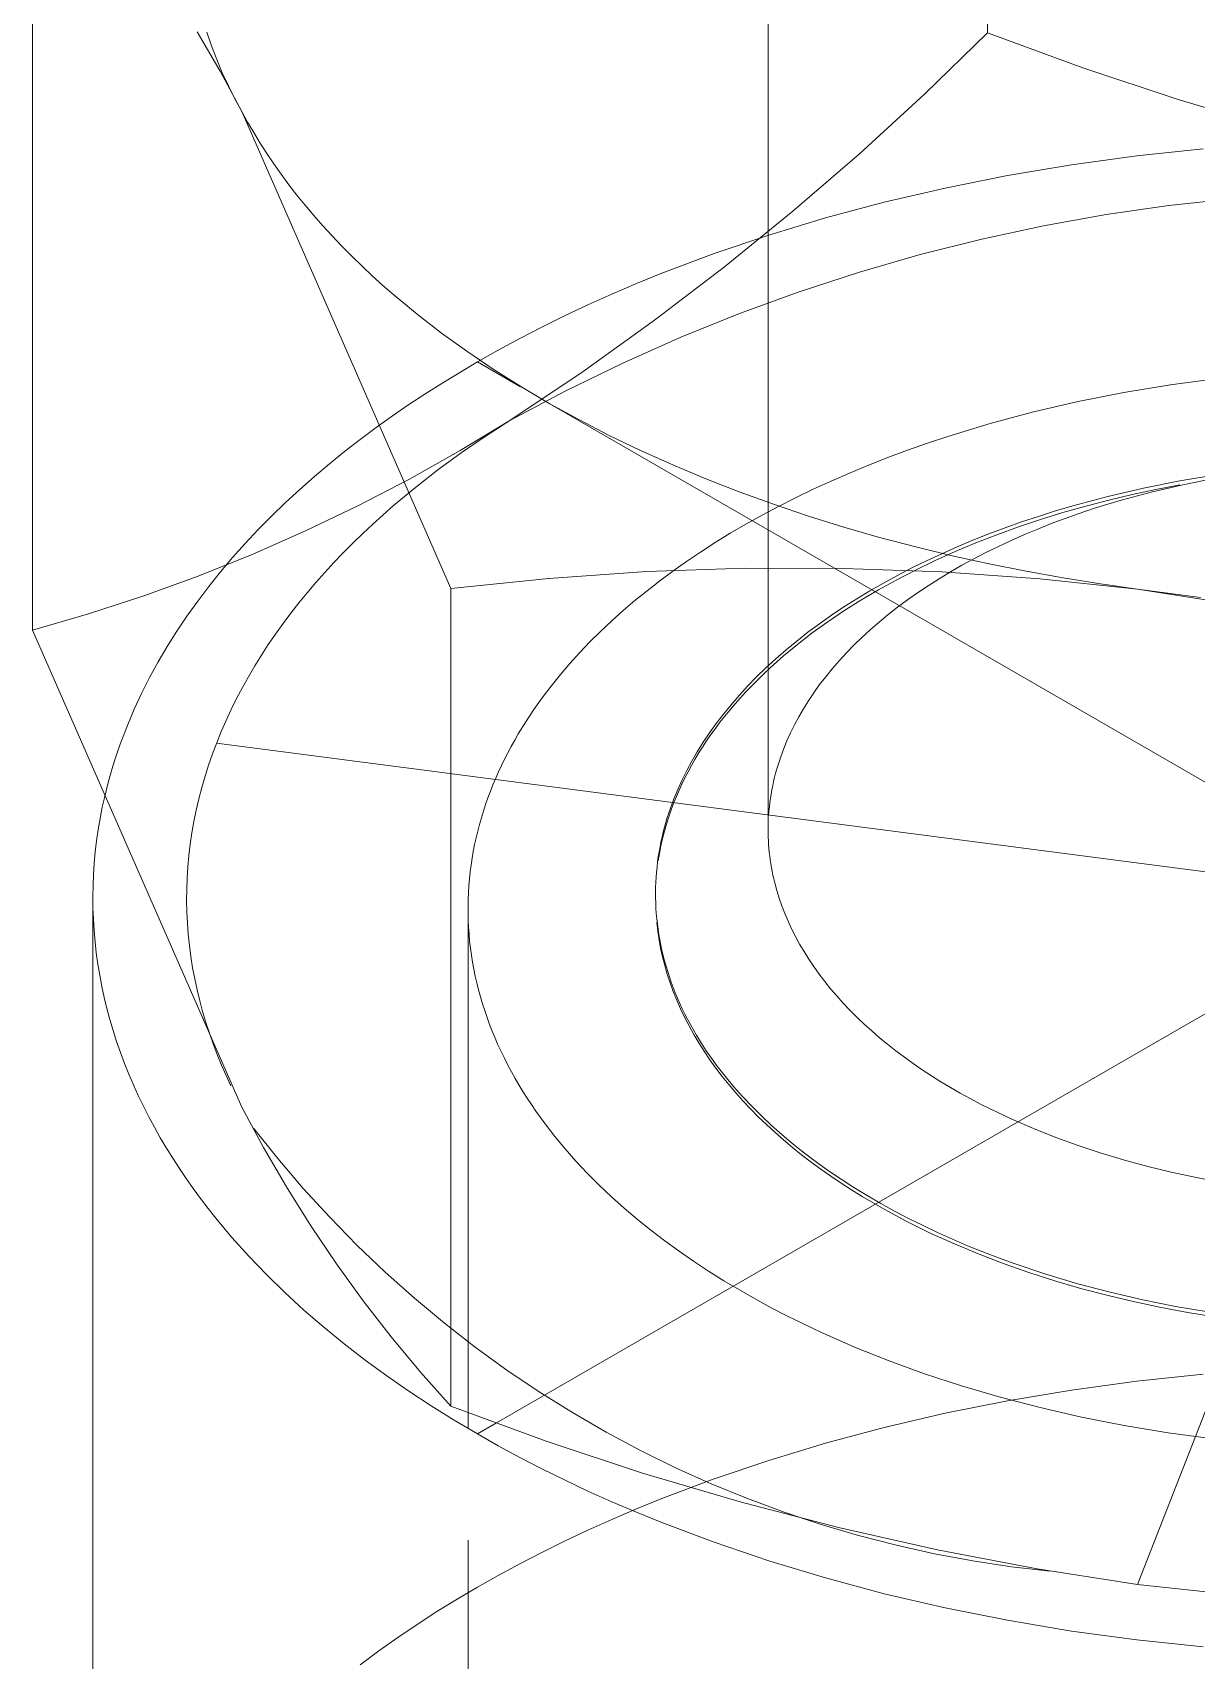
# Model space of a CAD drawing. Header units: millimetres. Extents: x -111 to 4919, y -143 to 3304.
# Drawn here: x 4689.96 to 4696.17, y 1535.15 to 1543.83 of the extents above; entities that cross this region are included whole.
import ezdxf

# ---------------------------------------------------------------- set-up
doc = ezdxf.new("R2010")
doc.units = ezdxf.units.MM
doc.linetypes.add('HIDDEN', pattern=[1.905, 1.27, -0.635])
doc.layers.add('ZANO_R', color=7, linetype='Continuous', lineweight=0)
doc.layers.add('ZANO_R_przerywana', color=7, linetype='HIDDEN', lineweight=0)

msp = doc.modelspace()

# ---------------------------------------------------------------- linework, layer by layer
at = {"layer": 'ZANO_R'}
for p, q in [((4695.0561, 1543.8286), (4695.0561, 1548.1878)), ((4693.8866, 1539.5808), (4693.8866, 1547.8549)), ((4689.965, 1545.0038), (4689.965, 1540.6446)), ((4690.8418, 1543.8347), (4690.9645, 1543.6238)), ((4690.9196, 1543.7591), (4690.8947, 1543.8321)), ((4694.7201, 1543.5011), (4695.0561, 1543.8286)), ((4695.5643, 1543.6419), (4695.0561, 1543.8286)), ((4690.9469, 1543.687), (4690.9196, 1543.7591)), ((4690.9766, 1543.6158), (4690.9469, 1543.687)), ((4690.9645, 1543.6238), (4691.0802, 1543.409)), ((4691.0088, 1543.5457), (4690.9766, 1543.6158)), ((4696.0784, 1543.4719), (4695.5643, 1543.6419)), ((4691.0433, 1543.4768), (4691.0088, 1543.5457)), ((4691.0802, 1543.409), (4691.0433, 1543.4768)), ((4694.3743, 1543.184), (4694.7201, 1543.5011)), ((4696.5978, 1543.3188), (4696.0784, 1543.4719)), ((4691.0802, 1543.409), (4692.1954, 1540.8662)), ((4691.1112, 1543.3531), (4691.0802, 1543.409)), ((4691.1439, 1543.2972), (4691.1112, 1543.3531)), ((4691.1782, 1543.2413), (4691.1439, 1543.2972)), ((4691.2141, 1543.1856), (4691.1782, 1543.2413)), ((4691.2518, 1543.1301), (4691.2141, 1543.1856)), ((4694.0191, 1542.8774), (4694.3743, 1543.184)), ((4695.8522, 1543.1727), (4696.2058, 1543.21)), ((4691.2911, 1543.0746), (4691.2518, 1543.1301)), ((4695.1632, 1543.0681), (4695.5042, 1543.1253)), ((4695.5042, 1543.1253), (4695.8522, 1543.1727)), ((4691.3321, 1543.0194), (4691.2911, 1543.0746)), ((4691.3747, 1542.9643), (4691.3321, 1543.0194)), ((4694.5063, 1542.9261), (4694.8302, 1543.0015)), ((4694.8302, 1543.0015), (4695.1632, 1543.0681)), ((4691.4191, 1542.9095), (4691.3747, 1542.9643)), ((4694.1926, 1542.8423), (4694.5063, 1542.9261)), ((4696.0227, 1542.9085), (4696.3585, 1542.9452)), ((4691.4651, 1542.8549), (4691.4191, 1542.9095)), ((4691.5127, 1542.8006), (4691.4651, 1542.8549)), ((4693.6548, 1542.5817), (4694.0191, 1542.8774)), ((4693.8898, 1542.7508), (4694.1926, 1542.8423)), ((4695.3558, 1542.8005), (4695.6883, 1542.8602)), ((4695.6883, 1542.8602), (4696.0227, 1542.9085)), ((4695.8562, 1535.5563), (4698.7169, 1542.8778)), ((4691.5621, 1542.7466), (4691.5127, 1542.8006)), ((4691.613, 1542.693), (4691.5621, 1542.7466)), ((4693.5988, 1542.6522), (4693.8898, 1542.7508)), ((4695.0255, 1542.7293), (4695.3558, 1542.8005)), ((4691.6657, 1542.6396), (4691.613, 1542.693)), ((4694.6979, 1542.6468), (4695.0255, 1542.7293)), ((4691.7199, 1542.5867), (4691.6657, 1542.6396)), ((4691.7758, 1542.5341), (4691.7199, 1542.5867)), ((4693.2817, 1542.2972), (4693.6548, 1542.5817)), ((4693.3201, 1542.5471), (4693.5988, 1542.6522)), ((4694.3733, 1542.5532), (4694.6979, 1542.6468)), ((4691.8334, 1542.482), (4691.7758, 1542.5341)), ((4691.8925, 1542.4303), (4691.8334, 1542.482)), ((4693.0542, 1542.4361), (4693.1855, 1542.4923)), ((4693.1855, 1542.4923), (4693.3201, 1542.5471)), ((4694.0521, 1542.4484), (4694.3733, 1542.5532)), ((4692.0155, 1542.3284), (4691.8925, 1542.4303)), ((4692.9262, 1542.3787), (4693.0542, 1542.4361)), ((4693.7347, 1542.3326), (4694.0521, 1542.4484)), ((4692.1447, 1542.2286), (4692.0155, 1542.3284)), ((4692.6803, 1542.2602), (4692.8016, 1542.32)), ((4692.8016, 1542.32), (4692.9262, 1542.3787)), ((4693.4215, 1542.206), (4693.7347, 1542.3326)), ((4692.2799, 1542.131), (4692.1447, 1542.2286)), ((4692.5624, 1542.1993), (4692.6803, 1542.2602)), ((4692.9001, 1542.0241), (4693.2817, 1542.2972)), ((4692.3368, 1542.0748), (4692.4479, 1542.1375)), ((4692.4479, 1542.1375), (4692.5624, 1542.1993)), ((4693.1128, 1542.0687), (4693.4215, 1542.206)), ((4692.1519, 1541.9639), (4692.3368, 1542.0748)), ((4692.421, 1542.0359), (4692.2799, 1542.131)), ((4692.3368, 1542.0748), (4692.567, 1541.9419)), ((4692.809, 1541.9208), (4693.1128, 1542.0687)), ((4692.0612, 1541.9063), (4692.1519, 1541.9639)), ((4692.5678, 1541.9433), (4692.421, 1542.0359)), ((4692.5105, 1541.7626), (4692.9001, 1542.0241)), ((4696.0323, 1541.9527), (4696.2844, 1541.9865)), ((4691.9718, 1541.8472), (4692.0612, 1541.9063)), ((4692.5105, 1541.7626), (4692.809, 1541.9208)), ((4692.7201, 1541.8536), (4692.5678, 1541.9433)), ((4695.5401, 1541.8632), (4695.7838, 1541.9116)), ((4695.7838, 1541.9116), (4696.0323, 1541.9527)), ((4691.7973, 1541.7249), (4691.8838, 1541.7868)), ((4691.8838, 1541.7868), (4691.9718, 1541.8472)), ((4692.4386, 1536.4181), (4701.7761, 1541.8091)), ((4692.72, 1541.8535), (4701.8843, 1536.5625)), ((4692.8775, 1541.7668), (4692.7201, 1541.8536)), ((4695.0702, 1541.7459), (4695.3019, 1541.8079)), ((4695.3019, 1541.8079), (4695.5401, 1541.8632)), ((4691.7123, 1541.6616), (4691.7973, 1541.7249)), ((4692.2454, 1541.602), (4692.5105, 1541.7626)), ((4692.3787, 1541.6776), (4692.5105, 1541.7626)), ((4693.0399, 1541.6831), (4692.8775, 1541.7668)), ((4694.8457, 1541.6777), (4695.0702, 1541.7459)), ((4691.6289, 1541.5969), (4691.7123, 1541.6616)), ((4692.2505, 1541.5897), (4692.3787, 1541.6776)), ((4693.207, 1541.6027), (4693.0399, 1541.6831)), ((4694.6292, 1541.6036), (4694.7364, 1541.6413)), ((4694.7364, 1541.6413), (4694.8457, 1541.6777)), ((4691.4675, 1541.4634), (4691.5473, 1541.5308)), ((4691.5473, 1541.5308), (4691.6289, 1541.5969)), ((4691.9751, 1541.4501), (4692.2454, 1541.602)), ((4692.1262, 1541.4989), (4692.2505, 1541.5897)), ((4693.3784, 1541.5256), (4693.207, 1541.6027)), ((4693.5539, 1541.452), (4693.3784, 1541.5256)), ((4694.4212, 1541.524), (4694.5241, 1541.5644)), ((4694.5241, 1541.5644), (4694.6292, 1541.6036)), ((4691.3895, 1541.3946), (4691.4675, 1541.4634)), ((4691.7, 1541.3071), (4691.9751, 1541.4501)), ((4692.0059, 1541.4053), (4692.1262, 1541.4989)), ((4693.7332, 1541.3819), (4693.5539, 1541.452)), ((4694.1267, 1541.3955), (4694.2225, 1541.4395)), ((4694.2225, 1541.4395), (4694.3207, 1541.4823)), ((4694.3207, 1541.4823), (4694.4212, 1541.524)), ((4696.0812, 1541.4399), (4695.8881, 1541.4015)), ((4696.2763, 1541.4723), (4696.0812, 1541.4399)), ((4696.262, 1541.4526), (4696.0979, 1541.4199)), ((4691.3136, 1541.3245), (4691.3895, 1541.3946)), ((4691.89, 1541.3089), (4692.0059, 1541.4053)), ((4693.9159, 1541.3155), (4693.7332, 1541.3819)), ((4694.0333, 1541.3504), (4694.1267, 1541.3955)), ((4695.6976, 1541.3572), (4695.5105, 1541.3071)), ((4695.8881, 1541.4015), (4695.6976, 1541.3572)), ((4695.8282, 1541.3675), (4695.7035, 1541.3379)), ((4695.9359, 1541.3823), (4695.7769, 1541.3397)), ((4695.9542, 1541.3946), (4695.8282, 1541.3675)), ((4696.0979, 1541.4199), (4695.9359, 1541.3823)), ((4696.0812, 1541.4191), (4695.9542, 1541.3946)), ((4691.2398, 1541.2531), (4691.3136, 1541.3245)), ((4691.4204, 1541.1732), (4691.7, 1541.3071)), ((4691.7788, 1541.2099), (4691.89, 1541.3089)), ((4693.8541, 1541.2573), (4693.9424, 1541.3044)), ((4694.1017, 1541.2529), (4693.9159, 1541.3155)), ((4693.9424, 1541.3044), (4694.0333, 1541.3504)), ((4695.4185, 1541.2799), (4695.3277, 1541.2513)), ((4695.4586, 1541.2712), (4695.339, 1541.2342)), ((4695.5105, 1541.3071), (4695.4185, 1541.2799)), ((4695.5802, 1541.3058), (4695.4586, 1541.2712)), ((4695.5454, 1541.2669), (4695.4703, 1541.2403)), ((4695.6215, 1541.2923), (4695.5454, 1541.2669)), ((4695.7035, 1541.3379), (4695.5802, 1541.3058)), ((4695.6987, 1541.3166), (4695.6215, 1541.2923)), ((4695.7769, 1541.3397), (4695.6987, 1541.3166)), ((4691.0987, 1541.1066), (4691.1681, 1541.1805)), ((4691.1681, 1541.1805), (4691.2398, 1541.2531)), ((4691.725, 1541.1595), (4691.7788, 1541.2099)), ((4693.6851, 1541.1608), (4693.7683, 1541.2095)), ((4693.7683, 1541.2095), (4693.8541, 1541.2573)), ((4694.2902, 1541.194), (4694.1017, 1541.2529)), ((4694.4811, 1541.139), (4694.2902, 1541.194)), ((4695.1498, 1541.1901), (4695.063, 1541.1575)), ((4695.2214, 1541.1949), (4695.1063, 1541.1532)), ((4695.2381, 1541.2214), (4695.1498, 1541.1901)), ((4695.339, 1541.2342), (4695.2214, 1541.1949)), ((4695.3277, 1541.2513), (4695.2381, 1541.2214)), ((4695.3241, 1541.1838), (4695.2529, 1541.154)), ((4695.3966, 1541.2126), (4695.3241, 1541.1838)), ((4695.4703, 1541.2403), (4695.3966, 1541.2126)), ((4691.0317, 1541.0315), (4691.0987, 1541.1066)), ((4691.1365, 1541.0486), (4691.4204, 1541.1732)), ((4691.6212, 1541.0568), (4691.6724, 1541.1084)), ((4691.6724, 1541.1084), (4691.725, 1541.1595)), ((4693.5266, 1541.0611), (4693.6045, 1541.1113)), ((4693.6045, 1541.1113), (4693.6851, 1541.1608)), ((4694.6741, 1541.0879), (4694.4811, 1541.139)), ((4694.9936, 1541.1094), (4694.8837, 1541.0633)), ((4694.9777, 1541.1237), (4694.894, 1541.0886)), ((4695.063, 1541.1575), (4694.9777, 1541.1237)), ((4695.1063, 1541.1532), (4694.9936, 1541.1094)), ((4695.115, 1541.0913), (4695.0483, 1541.0585)), ((4695.1832, 1541.1231), (4695.115, 1541.0913)), ((4695.2529, 1541.154), (4695.1832, 1541.1231)), ((4690.8488, 1540.9332), (4691.1365, 1541.0486)), ((4690.967, 1540.9552), (4691.0317, 1541.0315)), ((4691.5226, 1540.9517), (4691.5712, 1541.0045)), ((4691.5712, 1541.0045), (4691.6212, 1541.0568)), ((4693.3786, 1540.959), (4693.4513, 1541.0104)), ((4693.4513, 1541.0104), (4693.5266, 1541.0611)), ((4694.7318, 1541.0148), (4694.6534, 1540.9762)), ((4694.7767, 1541.0153), (4694.6728, 1540.9652)), ((4694.8688, 1541.0408), (4694.6741, 1541.0879)), ((4694.812, 1541.0523), (4694.7318, 1541.0148)), ((4694.8837, 1541.0633), (4694.7767, 1541.0153)), ((4694.894, 1541.0886), (4694.812, 1541.0523)), ((4695.0649, 1540.9975), (4694.8688, 1541.0408)), ((4694.9833, 1541.0248), (4694.9199, 1540.9902)), ((4695.0483, 1541.0585), (4694.9833, 1541.0248)), ((4690.5574, 1540.8274), (4690.8488, 1540.9332)), ((4690.9049, 1540.8778), (4690.967, 1540.9552)), ((4691.4754, 1540.8983), (4691.5226, 1540.9517)), ((4692.1954, 1540.8662), (4692.7169, 1540.9206)), ((4692.7169, 1540.9206), (4693.2399, 1540.9567)), ((4693.2399, 1540.9567), (4693.7638, 1540.9745)), ((4693.3085, 1540.9071), (4693.3786, 1540.959)), ((4693.7638, 1540.9745), (4694.288, 1540.9741)), ((4694.288, 1540.9741), (4694.812, 1540.9555)), ((4694.5768, 1540.9366), (4694.5023, 1540.8959)), ((4694.6728, 1540.9652), (4694.5721, 1540.9133)), ((4694.6534, 1540.9762), (4694.5768, 1540.9366)), ((4694.7984, 1540.9186), (4694.7403, 1540.8817)), ((4694.8583, 1540.9548), (4694.7984, 1540.9186)), ((4694.812, 1540.9555), (4695.3349, 1540.9186)), ((4694.9199, 1540.9902), (4694.8583, 1540.9548)), ((4695.262, 1540.9582), (4695.0649, 1540.9975)), ((4695.4598, 1540.9227), (4695.262, 1540.9582)), ((4695.3349, 1540.9186), (4695.8562, 1540.8635)), ((4695.658, 1540.8912), (4695.4598, 1540.9227)), ((4690.8453, 1540.7993), (4690.9049, 1540.8778)), ((4691.3851, 1540.79), (4691.4295, 1540.8444)), ((4691.4295, 1540.8444), (4691.4754, 1540.8983)), ((4692.1954, 1536.5071), (4692.1954, 1540.8662)), ((4693.1763, 1540.8021), (4693.2411, 1540.8548)), ((4693.2411, 1540.8548), (4693.3085, 1540.9071)), ((4694.4297, 1540.8542), (4694.3593, 1540.8116)), ((4694.4748, 1540.8596), (4694.3811, 1540.8043)), ((4694.5023, 1540.8959), (4694.4297, 1540.8542)), ((4694.5721, 1540.9133), (4694.4748, 1540.8596)), ((4694.684, 1540.844), (4694.6297, 1540.8057)), ((4694.7403, 1540.8817), (4694.684, 1540.844)), ((4695.8562, 1540.8635), (4695.658, 1540.8912)), ((4695.8562, 1540.8635), (4696.3911, 1540.7793)), ((4696.1912, 1540.8191), (4695.8562, 1540.8635)), ((4690.2627, 1540.7312), (4690.5574, 1540.8274)), ((4690.7884, 1540.7197), (4690.8453, 1540.7993)), ((4691.3421, 1540.7351), (4691.3851, 1540.79)), ((4693.054, 1540.6951), (4693.1141, 1540.749)), ((4693.1141, 1540.749), (4693.1763, 1540.8021)), ((4694.2909, 1540.7474), (4694.2045, 1540.6892)), ((4694.2909, 1540.7682), (4694.2248, 1540.7239)), ((4694.3593, 1540.8116), (4694.2909, 1540.7682)), ((4694.3811, 1540.8043), (4694.2909, 1540.7474)), ((4694.5772, 1540.7668), (4694.5267, 1540.7273)), ((4694.6297, 1540.8057), (4694.5772, 1540.7668)), ((4689.965, 1540.6446), (4690.2627, 1540.7312)), ((4690.7342, 1540.6391), (4690.7884, 1540.7197)), ((4691.2606, 1540.6239), (4691.3006, 1540.6797)), ((4691.3006, 1540.6797), (4691.3421, 1540.7351)), ((4692.9955, 1540.64), (4693.054, 1540.6951)), ((4694.1608, 1540.6788), (4694.0991, 1540.633)), ((4694.2045, 1540.6892), (4694.122, 1540.6296)), ((4694.2248, 1540.7239), (4694.1608, 1540.6788)), ((4694.4782, 1540.6873), (4694.4316, 1540.6468)), ((4694.5267, 1540.7273), (4694.4782, 1540.6873)), ((4691.0802, 1538.1018), (4689.965, 1540.6446)), ((4690.6828, 1540.5576), (4690.7342, 1540.6391)), ((4691.222, 1540.5676), (4691.2606, 1540.6239)), ((4692.8834, 1540.5261), (4692.9386, 1540.5837)), ((4692.9386, 1540.5837), (4692.9955, 1540.64)), ((4694.0397, 1540.5866), (4693.9826, 1540.5395)), ((4694.0991, 1540.633), (4694.0397, 1540.5866)), ((4694.122, 1540.6296), (4694.0433, 1540.5688)), ((4694.387, 1540.6059), (4694.3444, 1540.5646)), ((4694.4316, 1540.6468), (4694.387, 1540.6059)), ((4690.6343, 1540.4751), (4690.6828, 1540.5576)), ((4691.1496, 1540.4538), (4691.1851, 1540.5109)), ((4691.1851, 1540.5109), (4691.222, 1540.5676)), ((4692.8302, 1540.4673), (4692.8834, 1540.5261)), ((4693.9277, 1540.4919), (4693.8753, 1540.4438)), ((4693.9826, 1540.5395), (4693.9277, 1540.4919)), ((4693.9686, 1540.5069), (4693.9328, 1540.4757)), ((4694.0433, 1540.5688), (4693.9686, 1540.5069)), ((4694.3038, 1540.523), (4694.2652, 1540.4811)), ((4694.3444, 1540.5646), (4694.3038, 1540.523)), ((4690.5888, 1540.3917), (4690.6343, 1540.4751)), ((4691.1158, 1540.3963), (4691.1496, 1540.4538)), ((4692.7296, 1540.3463), (4692.7789, 1540.4074)), ((4692.7789, 1540.4074), (4692.8302, 1540.4673)), ((4693.8753, 1540.4438), (4693.8252, 1540.3952)), ((4693.8641, 1540.4125), (4693.8313, 1540.3806)), ((4693.8979, 1540.4442), (4693.8641, 1540.4125)), ((4693.9328, 1540.4757), (4693.8979, 1540.4442)), ((4694.2286, 1540.4389), (4694.194, 1540.3965)), ((4694.2652, 1540.4811), (4694.2286, 1540.4389)), ((4690.5462, 1540.3076), (4690.5888, 1540.3917)), ((4691.0529, 1540.2803), (4691.0835, 1540.3385)), ((4691.0835, 1540.3385), (4691.1158, 1540.3963)), ((4692.6824, 1540.2841), (4692.7296, 1540.3463)), ((4693.7774, 1540.3462), (4693.732, 1540.2969)), ((4693.7687, 1540.3163), (4693.7389, 1540.2839)), ((4693.7995, 1540.3485), (4693.7687, 1540.3163)), ((4693.8252, 1540.3952), (4693.7774, 1540.3462)), ((4693.8313, 1540.3806), (4693.7995, 1540.3485)), ((4694.1308, 1540.3113), (4694.1021, 1540.2686)), ((4694.1614, 1540.354), (4694.1308, 1540.3113)), ((4694.194, 1540.3965), (4694.1614, 1540.354)), ((4690.5067, 1540.2226), (4690.5462, 1540.3076)), ((4691.0239, 1540.2218), (4691.0529, 1540.2803)), ((4692.6375, 1540.2208), (4692.6824, 1540.2841)), ((4693.689, 1540.2473), (4693.6483, 1540.1975)), ((4693.7102, 1540.2514), (4693.6824, 1540.2188)), ((4693.732, 1540.2969), (4693.689, 1540.2473)), ((4693.7389, 1540.2839), (4693.7102, 1540.2514)), ((4694.0754, 1540.2259), (4694.0505, 1540.1831)), ((4694.1021, 1540.2686), (4694.0754, 1540.2259)), ((4690.4371, 1540.0507), (4690.4703, 1540.137)), ((4690.4703, 1540.137), (4690.5067, 1540.2226)), ((4690.9707, 1540.104), (4690.9965, 1540.163)), ((4690.9965, 1540.163), (4691.0239, 1540.2218)), ((4692.5548, 1540.0911), (4692.595, 1540.1564)), ((4692.595, 1540.1564), (4692.6375, 1540.2208)), ((4693.6099, 1540.1474), (4693.5739, 1540.0972)), ((4693.63, 1540.1533), (4693.6053, 1540.1204)), ((4693.6483, 1540.1975), (4693.6099, 1540.1474)), ((4693.6557, 1540.1861), (4693.63, 1540.1533)), ((4693.6824, 1540.2188), (4693.6557, 1540.1861)), ((4694.0276, 1540.1404), (4694.0065, 1540.0977)), ((4694.0505, 1540.1831), (4694.0276, 1540.1404)), ((4690.4217, 1540.0073), (4690.4371, 1540.0507)), ((4690.9466, 1540.0447), (4690.9707, 1540.104)), ((4692.5171, 1540.0247), (4692.5356, 1540.058)), ((4692.5356, 1540.058), (4692.5548, 1540.0911)), ((4693.5588, 1540.0545), (4693.5371, 1540.0215)), ((4693.5739, 1540.0972), (4693.5401, 1540.047)), ((4693.5815, 1540.0875), (4693.5588, 1540.0545)), ((4693.6053, 1540.1204), (4693.5815, 1540.0875)), ((4693.9873, 1540.0552), (4693.9699, 1540.0128)), ((4694.0065, 1540.0977), (4693.9873, 1540.0552)), ((4690.3933, 1539.9201), (4690.4071, 1539.9638)), ((4690.4071, 1539.9638), (4690.4217, 1540.0073)), ((4690.9034, 1539.9256), (4690.9242, 1539.9852)), ((4690.9242, 1539.9852), (4690.9466, 1540.0447)), ((4690.9459, 1540.0428), (4703.6272, 1538.3913)), ((4692.482, 1539.9575), (4692.4992, 1539.9912)), ((4692.4992, 1539.9912), (4692.5171, 1540.0247)), ((4693.5087, 1539.9967), (4693.4795, 1539.9463)), ((4693.5163, 1539.9885), (4693.4965, 1539.9555)), ((4693.5401, 1540.047), (4693.5087, 1539.9967)), ((4693.5371, 1540.0215), (4693.5163, 1539.9885)), ((4693.9539, 1539.97), (4693.9465, 1539.9484)), ((4693.9699, 1540.0128), (4693.9539, 1539.97)), ((4690.3682, 1539.8324), (4690.3803, 1539.8763)), ((4690.3803, 1539.8763), (4690.3933, 1539.9201)), ((4690.8844, 1539.8657), (4690.9034, 1539.9256)), ((4692.4343, 1539.8549), (4692.4495, 1539.8893)), ((4692.4495, 1539.8893), (4692.4654, 1539.9235)), ((4692.4654, 1539.9235), (4692.482, 1539.9575)), ((4693.4525, 1539.8961), (4693.4277, 1539.8459)), ((4693.4599, 1539.8895), (4693.4429, 1539.8565)), ((4693.4795, 1539.9463), (4693.4525, 1539.8961)), ((4693.4777, 1539.9225), (4693.4599, 1539.8895)), ((4693.4965, 1539.9555), (4693.4777, 1539.9225)), ((4693.9269, 1539.8826), (4693.9212, 1539.8604)), ((4693.933, 1539.9046), (4693.9269, 1539.8826)), ((4693.9396, 1539.9266), (4693.933, 1539.9046)), ((4693.9465, 1539.9484), (4693.9396, 1539.9266)), ((4690.3569, 1539.7884), (4690.3682, 1539.8324)), ((4690.8513, 1539.7456), (4690.867, 1539.8057)), ((4690.867, 1539.8057), (4690.8844, 1539.8657)), ((4692.406, 1539.7855), (4692.4198, 1539.8203)), ((4692.4198, 1539.8203), (4692.4343, 1539.8549)), ((4693.4051, 1539.7958), (4693.3846, 1539.746)), ((4693.4119, 1539.7907), (4693.3978, 1539.7579)), ((4693.4277, 1539.8459), (4693.4051, 1539.7958)), ((4693.427, 1539.8236), (4693.4119, 1539.7907)), ((4693.4429, 1539.8565), (4693.427, 1539.8236)), ((4693.9066, 1539.7932), (4693.9026, 1539.7706)), ((4693.911, 1539.8156), (4693.9066, 1539.7932)), ((4693.9159, 1539.838), (4693.911, 1539.8156)), ((4693.9212, 1539.8604), (4693.9159, 1539.838)), ((4690.3367, 1539.7001), (4690.3464, 1539.7443)), ((4690.3464, 1539.7443), (4690.3569, 1539.7884)), ((4690.8374, 1539.6854), (4690.8513, 1539.7456)), ((4692.3689, 1539.6801), (4692.3806, 1539.7154)), ((4692.3806, 1539.7154), (4692.3929, 1539.7506)), ((4692.3929, 1539.7506), (4692.406, 1539.7855)), ((4693.3751, 1539.721), (4693.366, 1539.6958)), ((4693.3846, 1539.7252), (4693.3704, 1539.6876)), ((4693.3846, 1539.746), (4693.3751, 1539.721)), ((4693.3978, 1539.7579), (4693.3846, 1539.7252)), ((4693.8932, 1539.7026), (4693.8909, 1539.6799)), ((4693.8959, 1539.7253), (4693.8932, 1539.7026)), ((4693.899, 1539.748), (4693.8959, 1539.7253)), ((4693.9026, 1539.7706), (4693.899, 1539.748)), ((4690.315, 1539.5813), (4690.3251, 1539.6408)), ((4690.3251, 1539.6408), (4690.3367, 1539.7001)), ((4690.8145, 1539.5647), (4690.8251, 1539.6251)), ((4690.8251, 1539.6251), (4690.8374, 1539.6854)), ((4692.3479, 1539.6089), (4692.358, 1539.6446)), ((4692.358, 1539.6446), (4692.3689, 1539.6801)), ((4693.3415, 1539.6194), (4693.3343, 1539.5936)), ((4693.3492, 1539.645), (4693.3415, 1539.6194)), ((4693.3573, 1539.6496), (4693.3452, 1539.6111)), ((4693.3574, 1539.6705), (4693.3492, 1539.645)), ((4693.3704, 1539.6876), (4693.3573, 1539.6496)), ((4693.366, 1539.6958), (4693.3574, 1539.6705)), ((4693.8909, 1539.6799), (4693.8891, 1539.6571)), ((4690.3065, 1539.5217), (4690.315, 1539.5813)), ((4690.8056, 1539.5043), (4690.8145, 1539.5647)), ((4692.3219, 1539.5011), (4692.3298, 1539.5372)), ((4692.3298, 1539.5372), (4692.3384, 1539.5731)), ((4692.3384, 1539.5731), (4692.3479, 1539.6089)), ((4693.3213, 1539.5415), (4693.3155, 1539.5152)), ((4693.3243, 1539.5333), (4693.3155, 1539.494)), ((4693.3276, 1539.5676), (4693.3213, 1539.5415)), ((4693.3342, 1539.5724), (4693.3243, 1539.5333)), ((4693.3343, 1539.5936), (4693.3276, 1539.5676)), ((4693.3452, 1539.6111), (4693.3342, 1539.5724)), ((4693.8866, 1539.5808), (4693.8867, 1539.5609)), ((4693.8867, 1539.5609), (4693.8873, 1539.5409)), ((4693.8873, 1539.5409), (4693.8881, 1539.5208)), ((4690.2939, 1539.4023), (4690.2994, 1539.4621)), ((4690.2994, 1539.4621), (4690.3065, 1539.5217)), ((4690.793, 1539.3836), (4690.7984, 1539.4439)), ((4690.7984, 1539.4439), (4690.8056, 1539.5043)), ((4692.3085, 1539.4285), (4692.3148, 1539.4649)), ((4692.3148, 1539.4649), (4692.3219, 1539.5011)), ((4693.3055, 1539.4623), (4693.3012, 1539.4356)), ((4693.3078, 1539.4545), (4693.3012, 1539.4148)), ((4693.3103, 1539.4888), (4693.3055, 1539.4623)), ((4693.3155, 1539.494), (4693.3078, 1539.4545)), ((4693.3155, 1539.5152), (4693.3103, 1539.4888)), ((4693.8881, 1539.5208), (4693.8894, 1539.5007)), ((4693.8894, 1539.5007), (4693.891, 1539.4806)), ((4693.891, 1539.4806), (4693.893, 1539.4604)), ((4693.893, 1539.4604), (4693.8953, 1539.4401)), ((4690.2899, 1539.3425), (4690.2939, 1539.4023)), ((4690.7892, 1539.3233), (4690.793, 1539.3836)), ((4692.2943, 1539.3189), (4692.2982, 1539.3555)), ((4692.2982, 1539.3555), (4692.303, 1539.3921)), ((4692.303, 1539.3921), (4692.3085, 1539.4285)), ((4693.2943, 1539.3818), (4693.2917, 1539.3547)), ((4693.2975, 1539.4088), (4693.2943, 1539.3818)), ((4693.3012, 1539.4356), (4693.2975, 1539.4088)), ((4693.8953, 1539.4401), (4693.898, 1539.4199)), ((4693.898, 1539.4199), (4693.9011, 1539.3996)), ((4693.9011, 1539.3996), (4693.9045, 1539.3792)), ((4693.9045, 1539.3792), (4693.9084, 1539.3589)), ((4693.9084, 1539.3589), (4693.9126, 1539.3385)), ((4690.2866, 1539.2227), (4690.2875, 1539.2826)), ((4690.2875, 1539.2826), (4690.2899, 1539.3425)), ((4690.787, 1539.263), (4690.7892, 1539.3233)), ((4692.2888, 1539.2453), (4692.2912, 1539.2821)), ((4692.2912, 1539.2821), (4692.2943, 1539.3189)), ((4693.287, 1539.2729), (4693.2866, 1539.2454)), ((4693.288, 1539.3003), (4693.287, 1539.2729)), ((4693.2896, 1539.3276), (4693.288, 1539.3003)), ((4693.2917, 1539.3547), (4693.2896, 1539.3276)), ((4693.9126, 1539.3385), (4693.9171, 1539.3181)), ((4693.9171, 1539.3181), (4693.9221, 1539.2976)), ((4693.9221, 1539.2976), (4693.9332, 1539.2568)), ((4690.2872, 1539.1628), (4690.2866, 1539.2227)), ((4690.2866, 1532.6851), (4690.2866, 1539.2171)), ((4690.7866, 1539.2028), (4690.787, 1539.263)), ((4690.7878, 1539.1428), (4690.7866, 1539.2028)), ((4692.2866, 1539.1715), (4692.2873, 1539.2084)), ((4692.2873, 1539.2084), (4692.2888, 1539.2453)), ((4693.2866, 1539.2454), (4693.2867, 1539.2178)), ((4693.2867, 1539.2178), (4693.2874, 1539.1901)), ((4693.2874, 1539.1901), (4693.2887, 1539.1623)), ((4693.9332, 1539.2568), (4693.9458, 1539.2158)), ((4693.9458, 1539.2158), (4693.96, 1539.1749)), ((4690.2893, 1539.103), (4690.2872, 1539.1628)), ((4690.293, 1539.0431), (4690.2893, 1539.103)), ((4690.7907, 1539.0829), (4690.7878, 1539.1428)), ((4692.2867, 1539.1345), (4692.2866, 1539.1715)), ((4692.2866, 1536.4734), (4692.2866, 1539.0975)), ((4692.2877, 1539.0975), (4692.2867, 1539.1345)), ((4692.2894, 1539.0604), (4692.2877, 1539.0975)), ((4693.2887, 1539.1623), (4693.2906, 1539.1344)), ((4693.2906, 1539.1344), (4693.293, 1539.1065)), ((4693.293, 1539.1065), (4693.2961, 1539.0785)), ((4693.96, 1539.1749), (4693.9758, 1539.134)), ((4693.9758, 1539.134), (4693.9931, 1539.0932)), ((4690.2983, 1538.9834), (4690.293, 1539.0431)), ((4690.7952, 1539.0231), (4690.7907, 1539.0829)), ((4690.8014, 1538.9635), (4690.7952, 1539.0231)), ((4692.292, 1539.0233), (4692.2894, 1539.0604)), ((4692.2954, 1538.9862), (4692.292, 1539.0233)), ((4693.293, 1539.0857), (4693.2983, 1539.0402)), ((4693.2961, 1539.0785), (4693.2997, 1539.0504)), ((4693.2983, 1539.0402), (4693.3052, 1538.9945)), ((4693.2997, 1539.0504), (4693.304, 1539.0223)), ((4693.304, 1539.0223), (4693.3089, 1538.9941)), ((4693.9931, 1539.0932), (4694.012, 1539.0524)), ((4694.012, 1539.0524), (4694.0325, 1539.0118)), ((4694.0325, 1539.0118), (4694.0546, 1538.9713)), ((4690.305, 1538.9237), (4690.2983, 1538.9834)), ((4690.3133, 1538.8641), (4690.305, 1538.9237)), ((4690.8092, 1538.9042), (4690.8014, 1538.9635)), ((4692.2997, 1538.9491), (4692.2954, 1538.9862)), ((4692.3048, 1538.912), (4692.2997, 1538.9491)), ((4693.3052, 1538.9945), (4693.3137, 1538.9487)), ((4693.3089, 1538.9941), (4693.3144, 1538.9659)), ((4693.3137, 1538.9487), (4693.3238, 1538.9028)), ((4693.3144, 1538.9659), (4693.3205, 1538.9376)), ((4693.3205, 1538.9376), (4693.3272, 1538.9094)), ((4694.0546, 1538.9713), (4694.0783, 1538.931)), ((4694.0783, 1538.931), (4694.1035, 1538.8909)), ((4690.3231, 1538.8046), (4690.3133, 1538.8641)), ((4690.8186, 1538.845), (4690.8092, 1538.9042)), ((4690.8296, 1538.7861), (4690.8186, 1538.845)), ((4692.3107, 1538.8749), (4692.3048, 1538.912)), ((4692.3175, 1538.8378), (4692.3107, 1538.8749)), ((4692.325, 1538.8008), (4692.3175, 1538.8378)), ((4693.3238, 1538.9028), (4693.3355, 1538.8568)), ((4693.3272, 1538.9094), (4693.3346, 1538.881)), ((4693.3346, 1538.881), (4693.3425, 1538.8527)), ((4693.3355, 1538.8568), (4693.349, 1538.8107)), ((4693.3425, 1538.8527), (4693.3512, 1538.8244)), ((4694.1035, 1538.8909), (4694.1303, 1538.851)), ((4694.1303, 1538.851), (4694.1586, 1538.8114)), ((4690.3344, 1538.7452), (4690.3231, 1538.8046)), ((4690.8421, 1538.7275), (4690.8296, 1538.7861)), ((4692.3335, 1538.7638), (4692.325, 1538.8008)), ((4692.3427, 1538.7268), (4692.3335, 1538.7638)), ((4693.349, 1538.8107), (4693.364, 1538.7647)), ((4693.3512, 1538.8244), (4693.3604, 1538.796)), ((4693.3604, 1538.796), (4693.3703, 1538.7677)), ((4693.364, 1538.7647), (4693.3808, 1538.7186)), ((4693.3703, 1538.7677), (4693.3808, 1538.7394)), ((4694.1586, 1538.8114), (4694.1885, 1538.7721)), ((4694.1885, 1538.7721), (4694.2199, 1538.7331)), ((4690.3472, 1538.686), (4690.3344, 1538.7452)), ((4690.3616, 1538.627), (4690.3472, 1538.686)), ((4690.8562, 1538.6691), (4690.8421, 1538.7275)), ((4690.8719, 1538.611), (4690.8562, 1538.6691)), ((4692.3528, 1538.6899), (4692.3427, 1538.7268)), ((4692.3637, 1538.6531), (4692.3528, 1538.6899)), ((4693.3808, 1538.7394), (4693.392, 1538.7111)), ((4693.3808, 1538.7186), (4693.3993, 1538.6726)), ((4693.392, 1538.7111), (4693.4038, 1538.6828)), ((4693.3993, 1538.6726), (4693.4195, 1538.6267)), ((4693.4038, 1538.6828), (4693.4162, 1538.6545)), ((4694.2199, 1538.7331), (4694.2528, 1538.6945)), ((4694.2528, 1538.6945), (4694.2873, 1538.6563)), ((4690.3774, 1538.5682), (4690.3616, 1538.627)), ((4690.889, 1538.5533), (4690.8719, 1538.611)), ((4692.3755, 1538.6163), (4692.3637, 1538.6531)), ((4692.388, 1538.5797), (4692.3755, 1538.6163)), ((4692.4014, 1538.5431), (4692.388, 1538.5797)), ((4693.4162, 1538.6545), (4693.4293, 1538.6263)), ((4693.4195, 1538.6267), (4693.4413, 1538.5809)), ((4693.4293, 1538.6263), (4693.4431, 1538.5981)), ((4693.4413, 1538.5809), (4693.4649, 1538.5352)), ((4693.4431, 1538.5981), (4693.4574, 1538.57)), ((4694.2873, 1538.6563), (4694.3232, 1538.6185)), ((4694.3232, 1538.6185), (4694.3605, 1538.5811)), ((4694.3605, 1538.5811), (4694.3993, 1538.5442)), ((4690.3946, 1538.5096), (4690.3774, 1538.5682)), ((4690.4134, 1538.4512), (4690.3946, 1538.5096)), ((4690.9077, 1538.4959), (4690.889, 1538.5533)), ((4690.9278, 1538.4389), (4690.9077, 1538.4959)), ((4692.4156, 1538.5067), (4692.4014, 1538.5431)), ((4692.4306, 1538.4703), (4692.4156, 1538.5067)), ((4693.4574, 1538.57), (4693.4725, 1538.5419)), ((4693.4649, 1538.5352), (4693.4901, 1538.4897)), ((4693.4725, 1538.5419), (4693.4881, 1538.5139)), ((4693.4881, 1538.5139), (4693.5044, 1538.486)), ((4693.4901, 1538.4897), (4693.5171, 1538.4444)), ((4694.3993, 1538.5442), (4694.4395, 1538.5078)), ((4694.4395, 1538.5078), (4694.481, 1538.4719)), ((4690.4336, 1538.393), (4690.4134, 1538.4512)), ((4690.9494, 1538.3822), (4690.9278, 1538.4389)), ((4692.4464, 1538.4341), (4692.4306, 1538.4703)), ((4692.4631, 1538.3981), (4692.4464, 1538.4341)), ((4693.5044, 1538.486), (4693.5214, 1538.4581)), ((4693.5171, 1538.4444), (4693.5457, 1538.3993)), ((4693.5214, 1538.4581), (4693.539, 1538.4304)), ((4693.539, 1538.4304), (4693.5572, 1538.4027)), ((4693.5572, 1538.4027), (4693.5761, 1538.3752)), ((4694.481, 1538.4719), (4694.5239, 1538.4366)), ((4694.5239, 1538.4366), (4694.5681, 1538.4018)), ((4694.5681, 1538.4018), (4694.6136, 1538.3677)), ((4690.4552, 1538.3352), (4690.4336, 1538.393)), ((4690.4783, 1538.2776), (4690.4552, 1538.3352)), ((4690.9724, 1538.326), (4690.9494, 1538.3822)), ((4690.9969, 1538.2702), (4690.9724, 1538.326)), ((4692.4805, 1538.3621), (4692.4631, 1538.3981)), ((4692.4987, 1538.3263), (4692.4805, 1538.3621)), ((4692.5177, 1538.2907), (4692.4987, 1538.3263)), ((4693.5457, 1538.3993), (4693.5761, 1538.3544)), ((4693.5761, 1538.3752), (4693.6157, 1538.3204)), ((4693.5761, 1538.3544), (4693.6081, 1538.3099)), ((4693.6157, 1538.3204), (4693.6578, 1538.2661)), ((4694.6136, 1538.3677), (4694.6603, 1538.3342)), ((4694.6603, 1538.3342), (4694.7081, 1538.3013)), ((4690.5028, 1538.2203), (4690.4783, 1538.2776)), ((4691.0227, 1538.2147), (4690.9969, 1538.2702)), ((4692.5375, 1538.2552), (4692.5177, 1538.2907)), ((4692.5581, 1538.22), (4692.5375, 1538.2552)), ((4693.6081, 1538.3099), (4693.6418, 1538.2657)), ((4693.6418, 1538.2657), (4693.6771, 1538.2218)), ((4693.6578, 1538.2661), (4693.7025, 1538.2124)), ((4694.7081, 1538.3013), (4694.7572, 1538.269)), ((4694.7572, 1538.269), (4694.8073, 1538.2375)), ((4694.8073, 1538.2375), (4694.8586, 1538.2067)), ((4690.5287, 1538.1633), (4690.5028, 1538.2203)), ((4690.556, 1538.1066), (4690.5287, 1538.1633)), ((4692.5794, 1538.1849), (4692.5581, 1538.22)), ((4692.6015, 1538.15), (4692.5794, 1538.1849)), ((4692.6243, 1538.1153), (4692.6015, 1538.15)), ((4693.6771, 1538.2218), (4693.714, 1538.1783)), ((4693.7025, 1538.2124), (4693.7495, 1538.1593)), ((4693.714, 1538.1783), (4693.7526, 1538.1352)), ((4693.7495, 1538.1593), (4693.799, 1538.1068)), ((4694.8586, 1538.2067), (4694.9108, 1538.1765)), ((4694.9108, 1538.1765), (4694.9641, 1538.1472)), ((4694.9641, 1538.1472), (4695.0183, 1538.1185)), ((4690.5846, 1538.0503), (4690.556, 1538.1066)), ((4691.1959, 1537.887), (4691.0802, 1538.1018)), ((4692.6479, 1538.0808), (4692.6243, 1538.1153)), ((4692.6973, 1538.0124), (4692.6479, 1538.0808)), ((4693.7526, 1538.1352), (4693.7927, 1538.0926)), ((4693.7927, 1538.0926), (4693.8344, 1538.0505)), ((4693.799, 1538.1068), (4693.8509, 1538.0551)), ((4693.8509, 1538.0551), (4693.9051, 1538.0042)), ((4695.0183, 1538.1185), (4695.0733, 1538.0907)), ((4695.0733, 1538.0907), (4695.186, 1538.0373)), ((4690.6146, 1537.9944), (4690.5846, 1538.0503)), ((4690.6459, 1537.9389), (4690.6146, 1537.9944)), ((4691.2735, 1537.8271), (4691.1438, 1537.99)), ((4692.7496, 1537.9451), (4692.6973, 1538.0124)), ((4693.8344, 1538.0505), (4693.8777, 1538.0088)), ((4693.8777, 1538.0088), (4693.9225, 1537.9677)), ((4693.9051, 1538.0042), (4693.9615, 1537.954)), ((4693.9225, 1537.9677), (4693.9687, 1537.9271)), ((4695.186, 1538.0373), (4695.3016, 1537.9871)), ((4695.3016, 1537.9871), (4695.4198, 1537.9402)), ((4690.6785, 1537.8837), (4690.6459, 1537.9389)), ((4690.7124, 1537.829), (4690.6785, 1537.8837)), ((4691.3186, 1537.6762), (4691.1959, 1537.887)), ((4692.8046, 1537.8787), (4692.7496, 1537.9451)), ((4693.9615, 1537.954), (4694.0201, 1537.9048)), ((4693.9687, 1537.9271), (4694.0164, 1537.8871)), ((4694.0164, 1537.8871), (4694.0655, 1537.8477)), ((4694.0201, 1537.9048), (4694.0809, 1537.8565)), ((4695.4198, 1537.9402), (4695.5402, 1537.8965)), ((4695.5402, 1537.8965), (4695.6625, 1537.8563)), ((4690.7476, 1537.7746), (4690.7124, 1537.829)), ((4691.4086, 1537.6686), (4691.2735, 1537.8271)), ((4692.8624, 1537.8133), (4692.8046, 1537.8787)), ((4692.9228, 1537.7491), (4692.8624, 1537.8133)), ((4694.0655, 1537.8477), (4694.1161, 1537.809)), ((4694.0809, 1537.8565), (4694.1438, 1537.8091)), ((4694.1161, 1537.809), (4694.1679, 1537.7709)), ((4694.1438, 1537.8091), (4694.2087, 1537.7628)), ((4695.6625, 1537.8563), (4695.7862, 1537.8193)), ((4695.7862, 1537.8193), (4695.9109, 1537.7857)), ((4690.784, 1537.7208), (4690.7476, 1537.7746)), ((4690.8216, 1537.6673), (4690.784, 1537.7208)), ((4692.9858, 1537.6859), (4692.9228, 1537.7491)), ((4694.1679, 1537.7709), (4694.2211, 1537.7335)), ((4694.2087, 1537.7628), (4694.2755, 1537.7175)), ((4694.2211, 1537.7335), (4694.2755, 1537.6968)), ((4694.2755, 1537.7175), (4694.3442, 1537.6733)), ((4695.9109, 1537.7857), (4696.0364, 1537.7553)), ((4696.0364, 1537.7553), (4696.1622, 1537.7283)), ((4696.1622, 1537.7283), (4696.288, 1537.7044)), ((4690.8605, 1537.6144), (4690.8216, 1537.6673)), ((4691.4483, 1537.4695), (4691.3186, 1537.6762)), ((4691.5491, 1537.5149), (4691.4086, 1537.6686)), ((4693.0512, 1537.624), (4692.9858, 1537.6859)), ((4693.119, 1537.5634), (4693.0512, 1537.624)), ((4694.2755, 1537.6968), (4694.3312, 1537.6608)), ((4694.3312, 1537.6608), (4694.388, 1537.6256)), ((4694.3442, 1537.6733), (4694.4146, 1537.6303)), ((4694.388, 1537.6256), (4694.446, 1537.5911)), ((4694.4146, 1537.6303), (4694.4868, 1537.5884)), ((4690.9005, 1537.5619), (4690.8605, 1537.6144)), ((4690.9417, 1537.5099), (4690.9005, 1537.5619)), ((4693.189, 1537.504), (4693.119, 1537.5634)), ((4694.446, 1537.5911), (4694.5051, 1537.5574)), ((4694.4868, 1537.5884), (4694.5606, 1537.5477)), ((4694.5051, 1537.5574), (4694.6263, 1537.4924)), ((4694.5606, 1537.5477), (4694.6358, 1537.5083)), ((4690.984, 1537.4584), (4690.9417, 1537.5099)), ((4691.0275, 1537.4074), (4690.984, 1537.4584)), ((4691.5847, 1537.2673), (4691.4483, 1537.4695)), ((4691.6946, 1537.366), (4691.5491, 1537.5149)), ((4693.2612, 1537.4459), (4693.189, 1537.504)), ((4694.6263, 1537.4924), (4694.7514, 1537.4307)), ((4694.6358, 1537.5083), (4694.7125, 1537.4701)), ((4694.7125, 1537.4701), (4694.7906, 1537.4331)), ((4691.1176, 1537.3071), (4691.0275, 1537.4074)), ((4691.8452, 1537.2222), (4691.6946, 1537.366)), ((4693.3354, 1537.3892), (4693.2612, 1537.4459)), ((4693.4116, 1537.3339), (4693.3354, 1537.3892)), ((4694.7514, 1537.4307), (4694.8799, 1537.3724)), ((4694.7906, 1537.4331), (4694.8699, 1537.3975)), ((4694.8699, 1537.3975), (4694.9504, 1537.3632)), ((4694.8799, 1537.3724), (4695.0114, 1537.3176)), ((4694.9504, 1537.3632), (4695.0319, 1537.3302)), ((4691.2119, 1537.2089), (4691.1176, 1537.3071)), ((4693.4897, 1537.28), (4693.4116, 1537.3339)), ((4693.5695, 1537.2276), (4693.4897, 1537.28)), ((4695.0114, 1537.3176), (4695.1455, 1537.2663)), ((4695.0319, 1537.3302), (4695.1144, 1537.2986)), ((4695.1144, 1537.2986), (4695.1977, 1537.2683)), ((4691.3101, 1537.1129), (4691.2119, 1537.2089)), ((4691.7279, 1537.0697), (4691.5847, 1537.2673)), ((4692.0005, 1537.0836), (4691.8452, 1537.2222)), ((4693.6509, 1537.1766), (4693.5695, 1537.2276)), ((4695.1455, 1537.2663), (4695.2819, 1537.2186)), ((4695.1977, 1537.2683), (4695.3667, 1537.2118)), ((4695.2819, 1537.2186), (4695.42, 1537.1745)), ((4695.3667, 1537.2118), (4695.538, 1537.1607)), ((4691.412, 1537.0193), (4691.3101, 1537.1129)), ((4693.7338, 1537.127), (4693.6509, 1537.1766)), ((4693.8182, 1537.079), (4693.7338, 1537.127)), ((4695.42, 1537.1745), (4695.5596, 1537.134)), ((4695.538, 1537.1607), (4695.711, 1537.1151)), ((4695.5596, 1537.134), (4695.7002, 1537.097)), ((4695.711, 1537.1151), (4695.885, 1537.0748)), ((4691.5175, 1536.9281), (4691.412, 1537.0193)), ((4691.8775, 1536.877), (4691.7279, 1537.0697)), ((4692.1605, 1536.9503), (4692.0005, 1537.0836)), ((4693.9038, 1537.0325), (4693.8182, 1537.079)), ((4693.9907, 1536.9875), (4693.9038, 1537.0325)), ((4695.7002, 1537.097), (4695.8415, 1537.0636)), ((4695.8415, 1537.0636), (4695.9831, 1537.0337)), ((4695.885, 1537.0748), (4696.0593, 1537.0398)), ((4695.9831, 1537.0337), (4696.1246, 1537.0072)), ((4696.0593, 1537.0398), (4696.2333, 1537.0099)), ((4691.6263, 1536.8393), (4691.5175, 1536.9281)), ((4692.3249, 1536.8225), (4692.1605, 1536.9503)), ((4694.0787, 1536.944), (4693.9907, 1536.9875)), ((4694.1676, 1536.902), (4694.0787, 1536.944)), ((4696.1246, 1537.0072), (4696.2658, 1536.9841)), ((4691.7382, 1536.7529), (4691.6263, 1536.8393)), ((4692.0334, 1536.6894), (4691.8775, 1536.877)), ((4694.3481, 1536.8226), (4694.1676, 1536.902)), ((4691.853, 1536.6691), (4691.7382, 1536.7529)), ((4692.4936, 1536.7004), (4692.3249, 1536.8225)), ((4694.5314, 1536.7493), (4694.3481, 1536.8226)), ((4691.9704, 1536.5878), (4691.853, 1536.6691)), ((4692.1954, 1536.5071), (4692.0334, 1536.6894)), ((4692.6663, 1536.5841), (4692.4936, 1536.7004)), ((4694.7201, 1536.6808), (4694.5314, 1536.7493)), ((4694.9175, 1536.6162), (4694.7201, 1536.6808)), ((4696.2058, 1536.6781), (4695.8522, 1536.6408)), ((4692.0904, 1536.5091), (4691.9704, 1536.5878)), ((4692.8429, 1536.4738), (4692.6663, 1536.5841)), ((4695.1231, 1536.5558), (4694.9175, 1536.6162)), ((4695.5042, 1536.5933), (4695.1632, 1536.5361)), ((4695.8522, 1536.6408), (4695.5042, 1536.5933)), ((4692.2126, 1536.4329), (4692.0904, 1536.5091)), ((4692.7037, 1536.3203), (4692.1954, 1536.5071)), ((4695.1632, 1536.5361), (4694.8302, 1536.4695)), ((4695.3366, 1536.5001), (4695.1231, 1536.5558)), ((4695.5577, 1536.4496), (4695.3366, 1536.5001)), ((4692.3368, 1536.3593), (4692.2126, 1536.4329)), ((4692.2866, 1536.3886), (4692.2866, 1536.4734)), ((4692.3368, 1536.3593), (4692.4386, 1536.4181)), ((4693.0231, 1536.3695), (4692.8429, 1536.4738)), ((4694.8302, 1536.4695), (4694.5063, 1536.3941)), ((4695.7858, 1536.4046), (4695.5577, 1536.4496)), ((4692.4479, 1536.2966), (4692.3368, 1536.3593)), ((4693.2178, 1536.1503), (4692.7037, 1536.3203)), ((4693.2067, 1536.2714), (4693.0231, 1536.3695)), ((4694.5063, 1536.3941), (4694.1926, 1536.3103)), ((4696.0204, 1536.3656), (4695.7858, 1536.4046)), ((4696.2607, 1536.3329), (4696.0204, 1536.3656)), ((4692.5624, 1536.2348), (4692.4479, 1536.2966)), ((4692.6803, 1536.1739), (4692.5624, 1536.2348)), ((4693.3936, 1536.1795), (4693.2067, 1536.2714)), ((4694.1926, 1536.3103), (4693.8898, 1536.2188)), ((4692.8016, 1536.1141), (4692.6803, 1536.1739)), ((4693.7372, 1535.9972), (4693.2178, 1536.1503)), ((4693.5835, 1536.0941), (4693.3936, 1536.1795)), ((4693.8898, 1536.2188), (4693.5988, 1536.1202)), ((4692.9262, 1536.0554), (4692.8016, 1536.1141)), ((4693.5988, 1536.1202), (4693.3201, 1536.0151)), ((4693.7762, 1536.0152), (4693.5835, 1536.0941)), ((4693.0542, 1535.998), (4692.9262, 1536.0554)), ((4693.1855, 1535.9418), (4693.0542, 1535.998)), ((4693.3201, 1536.0151), (4693.1855, 1535.9603)), ((4694.2613, 1535.8611), (4693.7372, 1535.9972)), ((4693.9714, 1535.9429), (4693.7762, 1536.0152)), ((4693.0542, 1535.9042), (4692.9262, 1535.8467)), ((4693.1855, 1535.9603), (4693.0542, 1535.9042)), ((4693.3201, 1535.887), (4693.1855, 1535.9418)), ((4693.5988, 1535.7819), (4693.3201, 1535.887)), ((4694.1691, 1535.8773), (4693.9714, 1535.9429)), ((4692.9262, 1535.8467), (4692.8016, 1535.788)), ((4694.3688, 1535.8184), (4694.1691, 1535.8773)), ((4694.7895, 1535.7421), (4694.2613, 1535.8611)), ((4694.5704, 1535.7663), (4694.3688, 1535.8184)), ((4692.6803, 1535.7282), (4692.5624, 1535.6674)), ((4692.8016, 1535.788), (4692.6803, 1535.7282)), ((4693.8898, 1535.6833), (4693.5988, 1535.7819)), ((4694.7736, 1535.7212), (4694.5704, 1535.7663)), ((4694.9783, 1535.6829), (4694.7736, 1535.7212)), ((4695.3214, 1535.6405), (4694.7895, 1535.7421)), ((4692.5624, 1535.6674), (4692.4479, 1535.6055)), ((4694.1926, 1535.5918), (4693.8898, 1535.6833)), ((4695.1842, 1535.6517), (4694.9783, 1535.6829)), ((4695.391, 1535.6274), (4695.1842, 1535.6517)), ((4695.8562, 1535.5563), (4695.3214, 1535.6405)), ((4692.3368, 1535.5428), (4692.2282, 1535.4787)), ((4692.4479, 1535.6055), (4692.3368, 1535.5428)), ((4694.5063, 1535.508), (4694.1926, 1535.5918)), ((4696.3776, 1535.5011), (4695.8562, 1535.5563)), ((4692.2282, 1535.4787), (4692.1211, 1535.4126)), ((4694.8302, 1535.4326), (4694.5063, 1535.508)), ((4692.1211, 1535.4126), (4692.0157, 1535.3445)), ((4695.1632, 1535.366), (4694.8302, 1535.4326)), ((4695.5042, 1535.3088), (4695.1632, 1535.366)), ((4692.0157, 1535.3445), (4691.9121, 1535.2745)), ((4695.8522, 1535.2614), (4695.5042, 1535.3088)), ((4691.8104, 1535.2025), (4691.7109, 1535.1286)), ((4691.9121, 1535.2745), (4691.8104, 1535.2025)), ((4696.2058, 1535.2241), (4695.8522, 1535.2614))]:
    msp.add_line(p, q, dxfattribs=at)
at = {"layer": 'ZANO_R_przerywana'}
msp.add_line((4692.2866, 1441.1787), (4692.2866, 1536.3886), dxfattribs=at)

doc.saveas('drawing.dxf')
